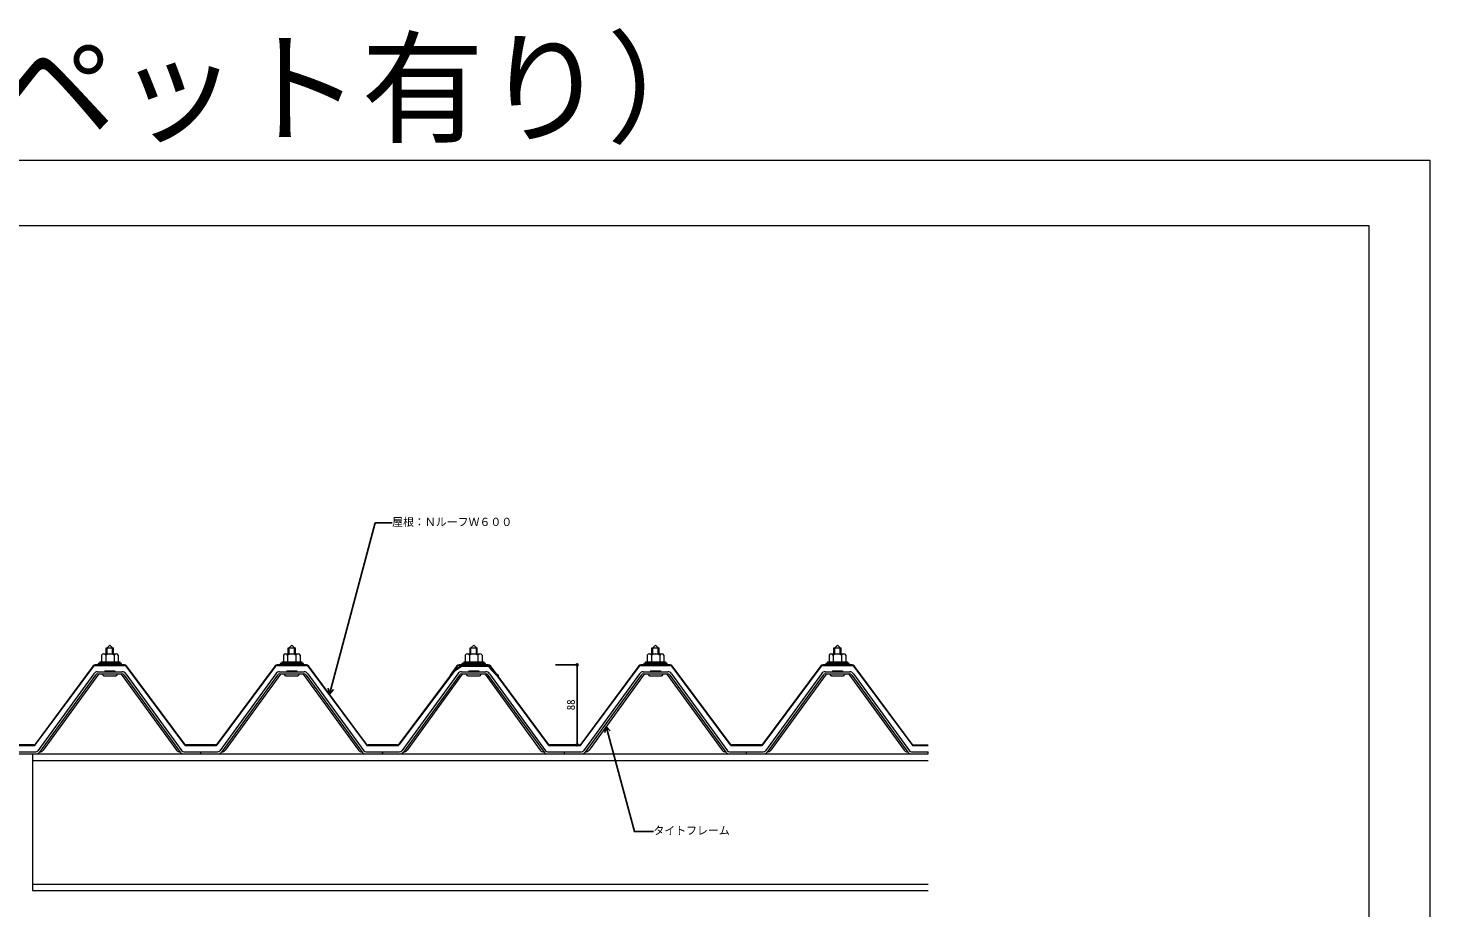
# Model space of a CAD drawing. Units: millimetres, scale not verified. Extents: x -1262 to 3778, y -891 to 1036.
# Drawn here: x 2237 to 3778, y 69 to 1036 of the extents above; entities that cross this region are included whole.
import ezdxf
from ezdxf.enums import TextEntityAlignment as Align

# ---------------------------------------------------------------- set-up
doc = ezdxf.new("R2010")
doc.units = ezdxf.units.MM
doc.header["$LTSCALE"] = 3
for name, color, linetype, lineweight in [('0-0_補助1', 4, 'Continuous', 5), ('0-4_寸法線1', 5, 'Continuous', 25), ('0-6_名称1', 5, 'Continuous', 25), ('0-B_屋根1', 6, 'Continuous', 20), ('0-C_屋根2', 3, 'Continuous', 9), ('2-8_ビス2', 7, 'Continuous', 5), ('2-A_タイトフレーム', 3, 'Continuous', 9), ('4-2_H鋼1', 2, 'Continuous', 18), ('5-B_枠2', 4, 'Continuous', 5)]:
    doc.layers.add(name, color=color, linetype=linetype, lineweight=lineweight)
doc.layers.add('D-C_補助線1', color=4, linetype='Continuous')
doc.styles.add('ＭＳ ゴシック', font='')
doc.styles.get('ＭＳ ゴシック').set_extended_font_data('MS Gothic')

msp = doc.modelspace()

# ---------------------------------------------------------------- linework, layer by layer
at = {"layer": '0-0_補助1'}
msp.add_lwpolyline([(3711.647, -819), (3711.647, 819), (1325.353, 819), (1325.353, -819)], dxfattribs=at)
at = {"layer": '0-4_寸法線1'}
for p, q in [((2816.913, 336.23), (2840.913, 336.23)), ((2840.913, 248.23), (2840.913, 336.23)), ((2816.913, 248.23), (2840.913, 248.23))]:
    msp.add_line(p, q, dxfattribs=at)
for centre in [(2840.913, 336.23), (2840.913, 248.23)]:
    msp.add_circle(centre, 1.05, dxfattribs=at)
at = {"layer": '0-6_名称1'}
for p, q in [((2568.433, 304.035), (2567.088, 310.607)), ((2568.433, 304.035), (2572.883, 309.054)), ((2872.703, 268.553), (2871.358, 261.981)), ((2872.703, 268.553), (2877.154, 263.534))]:
    msp.add_line(p, q, dxfattribs=at)
for points in [[(2568.433, 304.035), (2618.853, 492.206), (2637.364, 492.206)], [(2872.703, 268.553), (2903.668, 152.989), (2924.623, 152.989)]]:
    msp.add_lwpolyline(points, dxfattribs=at)
at = {"layer": '0-B_屋根1'}
for p, q in [((2701.765, 324.474), (2709.308, 334.623)), ((2743.098, 336.23), (2710.913, 336.23)), ((2710.913, 335.43), (2743.098, 335.43)), ((2744.703, 334.623), (2808.666, 248.56)), ((2809.308, 249.037), (2745.345, 335.1)), ((2908.666, 335.1), (2844.703, 249.037)), ((2845.345, 248.56), (2909.308, 334.623)), ((2943.098, 336.23), (2910.913, 336.23)), ((2910.913, 335.43), (2943.098, 335.43)), ((2944.703, 334.623), (3008.666, 248.56)), ((3009.308, 249.037), (2945.345, 335.1)), ((3108.666, 335.1), (3044.703, 249.037)), ((3045.345, 248.56), (3109.308, 334.623)), ((3143.098, 336.23), (3110.913, 336.23)), ((3110.913, 335.43), (3143.098, 335.43)), ((3144.703, 334.623), (3208.666, 248.56)), ((3209.308, 249.037), (3145.345, 335.1)), ((2843.098, 248.23), (2810.913, 248.23)), ((2810.913, 247.43), (2843.098, 247.43)), ((3043.098, 248.23), (3010.913, 248.23)), ((3043.098, 248.23), (3010.913, 248.23)), ((3010.913, 247.43), (3042.998, 247.43)), ((3010.913, 247.43), (3043.098, 247.43)), ((3210.913, 248.23), (3226.823, 248.23)), ((3210.913, 247.43), (3226.823, 247.43))]:
    msp.add_line(p, q, dxfattribs=at)
msp.add_lwpolyline([(2708.666, 335.1), (2701.151, 324.989), (2701.765, 324.474)], dxfattribs=at)
for centre, radius, start, end in [((2710.913, 333.43), 2.8, 89.99991, 143.38014), ((2710.913, 333.43), 2, 90.00019, 143.38061), ((2743.098, 333.43), 2.8, 36.61986, 90.00009), ((2743.098, 333.43), 2, 36.61939, 89.99981), ((2910.913, 333.43), 2.8, 89.99991, 143.38014), ((2910.913, 333.43), 2, 90.00019, 143.38061), ((2943.098, 333.43), 2.8, 36.61986, 90.00009), ((2943.098, 333.43), 2, 36.61939, 89.99981), ((3110.913, 333.43), 2.8, 89.99991, 143.38014), ((3110.913, 333.43), 2, 90.00019, 143.38061), ((3143.098, 333.43), 2.8, 36.61986, 90.00009), ((3143.098, 333.43), 2, 36.61939, 89.99981), ((2810.913, 250.23), 2.8, 216.62064, 270.00055), ((2810.913, 250.23), 2, 216.61939, 269.99981), ((2843.098, 250.23), 2, 270.00019, 323.38061), ((2843.098, 250.23), 2.8, 269.99945, 323.37936), ((3010.913, 250.23), 2.8, 216.62064, 270.00024), ((3010.913, 250.23), 2, 216.61939, 269.99981), ((3043.098, 250.23), 2, 270.00019, 323.38061), ((3043.098, 250.23), 2.8, 269.99945, 323.37936), ((3210.913, 250.23), 2.8, 216.62064, 270.00024), ((3210.913, 250.23), 2, 216.61939, 269.99981)]:
    msp.add_arc(centre, radius, start, end, dxfattribs=at)
at = {"layer": '0-C_屋根2'}
for p, q in [((2308.666, 335.1), (2244.703, 249.037)), ((2245.345, 248.56), (2309.308, 334.623)), ((2343.098, 336.23), (2310.913, 336.23)), ((2310.913, 335.43), (2343.098, 335.43)), ((2344.703, 334.623), (2408.666, 248.56)), ((2409.308, 249.037), (2345.345, 335.1)), ((2508.666, 335.1), (2444.703, 249.037)), ((2445.345, 248.56), (2509.308, 334.623)), ((2543.098, 336.23), (2510.913, 336.23)), ((2510.913, 335.43), (2543.098, 335.43)), ((2544.703, 334.623), (2608.666, 248.56)), ((2609.308, 249.037), (2545.345, 335.1)), ((2704.991, 329.155), (2644.706, 249.04)), ((2705.565, 328.721), (2645.245, 248.56)), ((2712.711, 334.723), (2705.614, 329.754)), ((2713.124, 334.134), (2706.027, 329.164)), ((2742.434, 335.23), (2714.317, 335.23)), ((2742.378, 334.51), (2714.317, 334.51)), ((2753.961, 324.044), (2754.541, 324.623)), ((2243.098, 248.23), (2210.913, 248.23)), ((2210.913, 247.43), (2243.098, 247.43)), ((2443.098, 248.23), (2410.913, 248.23)), ((2443.098, 248.23), (2410.913, 248.23)), ((2410.913, 247.43), (2442.998, 247.43)), ((2410.913, 247.43), (2443.098, 247.43)), ((2643.098, 248.23), (2610.913, 248.23)), ((2610.913, 247.43), (2642.998, 247.43))]:
    msp.add_line(p, q, dxfattribs=at)
for centre, radius, start, end in [((2310.913, 333.43), 2.8, 89.99991, 143.38014), ((2310.913, 333.43), 2, 90.00019, 143.38061), ((2343.098, 333.43), 2.8, 36.61986, 90.00009), ((2343.098, 333.43), 2, 36.61939, 89.99981), ((2510.913, 333.43), 2.8, 89.99991, 143.38014), ((2510.913, 333.43), 2, 90.00019, 143.38061), ((2543.098, 333.43), 2.8, 36.61986, 90.00009), ((2543.098, 333.43), 2, 36.61939, 89.99981), ((2707.22, 327.46), 2.8, 125.00023, 142.74486), ((2707.22, 327.46), 2.08, 124.99948, 142.69893), ((2714.317, 332.43), 2.8, 90.00003, 125.00014), ((2714.281, 332.519), 2, 89.99985, 124.99992), ((2742.376, 332.51), 2, 34.45147, 89.9427), ((2742.432, 332.43), 2.8, 34.75226, 89.95164), ((2772.832, 353.521), 35, 214.61022, 237.37362), ((2772.832, 353.521), 34.2, 214.75229, 237.66784), ((2243.098, 250.23), 2, 270.00019, 323.38061), ((2243.098, 250.23), 2.8, 269.99945, 323.37936), ((2410.913, 250.23), 2.8, 216.62064, 270.00024), ((2410.913, 250.23), 2, 216.61939, 269.99981), ((2443.098, 250.23), 2, 270.00019, 323.38061), ((2443.098, 250.23), 2.8, 269.99945, 323.37936), ((2610.913, 250.23), 2.8, 216.62064, 270.00024), ((2610.913, 250.23), 2, 216.61939, 269.99981), ((2642.998, 250.23), 2.8, 270, 323.37936), ((2643.098, 250.23), 2, 270.00063, 323.38061)]:
    msp.add_arc(centre, radius, start, end, dxfattribs=at)
at = {"layer": '2-8_ビス2'}
for p, q in [((2323.006, 354.79), (2331.006, 354.79)), ((2323.006, 348.43), (2323.006, 354.79)), ((2327.006, 357.79), (2324.006, 354.79)), ((2324.006, 348.43), (2324.006, 354.79)), ((2327.006, 357.79), (2330.006, 354.79)), ((2330.006, 348.43), (2330.006, 354.79)), ((2331.006, 348.43), (2331.006, 354.79)), ((2523.006, 354.79), (2531.006, 354.79)), ((2523.006, 348.43), (2523.006, 354.79)), ((2527.006, 357.79), (2524.006, 354.79)), ((2524.006, 348.43), (2524.006, 354.79)), ((2527.006, 357.79), (2530.006, 354.79)), ((2530.006, 348.43), (2530.006, 354.79)), ((2531.006, 348.43), (2531.006, 354.79)), ((2723.006, 354.79), (2731.006, 354.79)), ((2723.006, 348.43), (2723.006, 354.79)), ((2727.006, 357.79), (2724.006, 354.79)), ((2724.006, 348.43), (2724.006, 354.79)), ((2727.006, 357.79), (2730.006, 354.79)), ((2730.006, 348.43), (2730.006, 354.79)), ((2731.006, 348.43), (2731.006, 354.79)), ((2923.006, 354.79), (2931.006, 354.79)), ((2923.006, 348.43), (2923.006, 354.79)), ((2927.006, 357.79), (2924.006, 354.79)), ((2924.006, 348.43), (2924.006, 354.79)), ((2927.006, 357.79), (2930.006, 354.79)), ((2930.006, 348.43), (2930.006, 354.79)), ((2931.006, 348.43), (2931.006, 354.79)), ((3123.006, 354.79), (3131.006, 354.79)), ((3123.006, 348.43), (3123.006, 354.79)), ((3127.006, 357.79), (3124.006, 354.79)), ((3124.006, 348.43), (3124.006, 354.79)), ((3127.006, 357.79), (3130.006, 354.79)), ((3130.006, 348.43), (3130.006, 354.79)), ((3131.006, 348.43), (3131.006, 354.79)), ((2316.006, 339.43), (2338.006, 339.43)), ((2317.768, 346.93), (2317.768, 339.43)), ((2320.078, 348.43), (2333.934, 348.43)), ((2322.387, 346.93), (2322.387, 339.43)), ((2331.624, 346.93), (2331.624, 339.43)), ((2336.244, 346.93), (2336.244, 339.43)), ((2338.006, 339.43), (2338.006, 337.83)), ((2516.006, 339.43), (2538.006, 339.43)), ((2517.768, 346.93), (2517.768, 339.43)), ((2520.078, 348.43), (2533.934, 348.43)), ((2522.387, 346.93), (2522.387, 339.43)), ((2531.624, 346.93), (2531.624, 339.43)), ((2536.244, 346.93), (2536.244, 339.43)), ((2538.006, 339.43), (2538.006, 337.83)), ((2716.006, 339.43), (2738.006, 339.43)), ((2717.768, 346.93), (2717.768, 339.43)), ((2720.078, 348.43), (2733.934, 348.43)), ((2722.387, 346.93), (2722.387, 339.43)), ((2731.624, 346.93), (2731.624, 339.43)), ((2736.244, 346.93), (2736.244, 339.43)), ((2738.006, 339.43), (2738.006, 337.83)), ((2916.006, 339.43), (2938.006, 339.43)), ((2917.768, 346.93), (2917.768, 339.43)), ((2920.078, 348.43), (2933.934, 348.43)), ((2922.387, 346.93), (2922.387, 339.43)), ((2931.624, 346.93), (2931.624, 339.43)), ((2936.244, 346.93), (2936.244, 339.43)), ((2938.006, 339.43), (2938.006, 337.83)), ((3116.006, 339.43), (3138.006, 339.43)), ((3117.768, 346.93), (3117.768, 339.43)), ((3120.078, 348.43), (3133.934, 348.43)), ((3122.387, 346.93), (3122.387, 339.43)), ((3131.624, 346.93), (3131.624, 339.43)), ((3136.244, 346.93), (3136.244, 339.43)), ((3138.006, 339.43), (3138.006, 337.83)), ((2316.006, 337.83), (2338.006, 337.83)), ((2319.006, 326.23), (2319.006, 325.73)), ((2320.506, 324.23), (2333.506, 324.23)), ((2321.506, 329.53), (2321.506, 328.53)), ((2321.506, 329.53), (2332.506, 329.53)), ((2332.506, 329.53), (2332.506, 328.53)), ((2335.006, 326.23), (2335.006, 325.73)), ((2516.006, 337.83), (2538.006, 337.83)), ((2519.006, 326.23), (2519.006, 325.73)), ((2520.506, 324.23), (2533.506, 324.23)), ((2521.506, 329.53), (2521.506, 328.53)), ((2521.506, 329.53), (2532.506, 329.53)), ((2532.506, 329.53), (2532.506, 328.53)), ((2535.006, 326.23), (2535.006, 325.73)), ((2716.006, 337.83), (2738.006, 337.83)), ((2719.006, 326.23), (2719.006, 325.73)), ((2720.506, 324.23), (2733.506, 324.23)), ((2721.506, 329.53), (2721.506, 328.53)), ((2721.506, 329.53), (2732.506, 329.53)), ((2732.506, 329.53), (2732.506, 328.53)), ((2735.006, 326.23), (2735.006, 325.73)), ((2916.006, 337.83), (2938.006, 337.83)), ((2919.006, 326.23), (2919.006, 325.73)), ((2920.506, 324.23), (2933.506, 324.23)), ((2921.506, 329.53), (2921.506, 328.53)), ((2921.506, 329.53), (2932.506, 329.53)), ((2932.506, 329.53), (2932.506, 328.53)), ((2935.006, 326.23), (2935.006, 325.73)), ((3116.006, 337.83), (3138.006, 337.83)), ((3119.006, 326.23), (3119.006, 325.73)), ((3120.506, 324.23), (3133.506, 324.23)), ((3121.506, 329.53), (3121.506, 328.53)), ((3121.506, 329.53), (3132.506, 329.53)), ((3132.506, 329.53), (3132.506, 328.53)), ((3135.006, 326.23), (3135.006, 325.73))]:
    msp.add_line(p, q, dxfattribs=at)
for points in [[(2316.006, 339.43), (2316.006, 337.83), (2338.006, 337.83)], [(2516.006, 339.43), (2516.006, 337.83), (2538.006, 337.83)], [(2716.006, 339.43), (2716.006, 337.83), (2738.006, 337.83)], [(2916.006, 339.43), (2916.006, 337.83), (2938.006, 337.83)], [(3116.006, 339.43), (3116.006, 337.83), (3138.006, 337.83)]]:
    msp.add_lwpolyline(points, dxfattribs=at)
for points in [[(2314.129, 337.83), (2314.129, 336.23), (2339.882, 336.23), (2339.882, 337.83)], [(2514.129, 337.83), (2514.129, 336.23), (2539.882, 336.23), (2539.882, 337.83)], [(2714.129, 337.83), (2714.129, 336.23), (2739.882, 336.23), (2739.882, 337.83)], [(2914.129, 337.83), (2914.129, 336.23), (2939.882, 336.23), (2939.882, 337.83)], [(3114.129, 337.83), (3114.129, 336.23), (3139.882, 336.23), (3139.882, 337.83)]]:
    msp.add_lwpolyline(points, close=True, dxfattribs=at)
for centre, radius, start, end in [((2320.078, 345.902), 2.528, 23.99102, 156.00898), ((2327.006, 340.569), 7.861, 54.01655, 125.98345), ((2333.934, 345.902), 2.528, 23.99102, 156.00898), ((2520.078, 345.902), 2.528, 23.99102, 156.00898), ((2527.006, 340.569), 7.861, 54.01655, 125.98345), ((2533.934, 345.902), 2.528, 23.99102, 156.00898), ((2720.078, 345.902), 2.528, 23.99102, 156.00898), ((2727.006, 340.569), 7.861, 54.01655, 125.98345), ((2733.934, 345.902), 2.528, 23.99102, 156.00898), ((2920.078, 345.902), 2.528, 23.99102, 156.00898), ((2927.006, 340.569), 7.861, 54.01655, 125.98345), ((2933.934, 345.902), 2.528, 23.99102, 156.00898), ((3120.078, 345.902), 2.528, 23.99102, 156.00898), ((3127.006, 340.569), 7.861, 54.01655, 125.98345), ((3133.934, 345.902), 2.528, 23.99102, 156.00898), ((2320.506, 325.73), 1.5, 179.99996, 270.00004), ((2333.506, 325.73), 1.5, 269.99992, 0), ((2520.506, 325.73), 1.5, 179.99996, 270.00004), ((2533.506, 325.73), 1.5, 269.99992, 0), ((2720.506, 325.73), 1.5, 179.99996, 270.00004), ((2733.506, 325.73), 1.5, 269.99992, 0), ((2920.506, 325.73), 1.5, 179.99996, 270.00004), ((2933.506, 325.73), 1.5, 269.99992, 0), ((3120.506, 325.73), 1.5, 179.99996, 270.00004), ((3133.506, 325.73), 1.5, 269.99992, 0)]:
    msp.add_arc(centre, radius, start, end, dxfattribs=at)
at = {"layer": '2-A_タイトフレーム'}
for p, q in [((2309.508, 326.471), (2247.904, 241.765)), ((2311.278, 324.994), (2249.674, 240.289)), ((2314.483, 326.001), (2253.82, 242.589)), ((2313.552, 328.53), (2340.46, 328.53)), ((2313.704, 326.23), (2340.307, 326.23)), ((2339.528, 326.001), (2400.191, 242.589)), ((2342.733, 324.994), (2404.337, 240.289)), ((2344.503, 326.471), (2406.107, 241.765)), ((2509.508, 326.471), (2447.904, 241.765)), ((2511.278, 324.994), (2449.674, 240.289)), ((2514.483, 326.001), (2453.82, 242.589)), ((2513.552, 328.53), (2540.46, 328.53)), ((2513.704, 326.23), (2540.307, 326.23)), ((2539.528, 326.001), (2600.191, 242.589)), ((2542.733, 324.994), (2604.337, 240.289)), ((2544.503, 326.471), (2606.107, 241.765)), ((2709.508, 326.471), (2647.904, 241.765)), ((2711.278, 324.994), (2649.674, 240.289)), ((2714.483, 326.001), (2653.82, 242.589)), ((2713.552, 328.53), (2740.46, 328.53)), ((2713.704, 326.23), (2740.307, 326.23)), ((2739.528, 326.001), (2800.191, 242.589)), ((2742.733, 324.994), (2804.337, 240.289)), ((2744.503, 326.471), (2806.107, 241.765)), ((2909.508, 326.471), (2847.904, 241.765)), ((2911.278, 324.994), (2849.674, 240.289)), ((2914.483, 326.001), (2853.82, 242.589)), ((2913.552, 328.53), (2940.46, 328.53)), ((2913.704, 326.23), (2940.307, 326.23)), ((2939.528, 326.001), (3000.191, 242.589)), ((2942.733, 324.994), (3004.337, 240.289)), ((2944.503, 326.471), (3006.107, 241.765)), ((3109.508, 326.471), (3047.904, 241.765)), ((3111.278, 324.994), (3049.674, 240.289)), ((3114.483, 326.001), (3053.82, 242.589)), ((3113.552, 328.53), (3140.46, 328.53)), ((3113.704, 326.23), (3140.307, 326.23)), ((3139.528, 326.001), (3200.191, 242.589)), ((3142.733, 324.994), (3204.337, 240.289)), ((3144.503, 326.471), (3206.107, 241.765)), ((2227.005, 240.53), (2245.478, 240.53)), ((2227.005, 238.23), (2245.631, 238.23)), ((2408.197, 238.23), (2426.822, 238.23)), ((2408.197, 238.23), (2426.822, 238.23)), ((2408.35, 240.53), (2426.822, 240.53)), ((2408.35, 240.53), (2426.822, 240.53)), ((2426.823, 238.23), (2426.823, 240.53)), ((2426.823, 238.23), (2426.823, 240.53)), ((2427.005, 240.53), (2445.478, 240.53)), ((2427.005, 238.23), (2427.005, 240.53)), ((2427.005, 238.23), (2445.631, 238.23)), ((2608.197, 238.23), (2626.822, 238.23)), ((2608.197, 238.23), (2626.822, 238.23)), ((2608.35, 240.53), (2626.822, 240.53)), ((2608.35, 240.53), (2626.822, 240.53)), ((2626.823, 238.23), (2626.823, 240.53)), ((2626.823, 238.23), (2626.823, 240.53)), ((2627.005, 240.53), (2645.478, 240.53)), ((2627.005, 238.23), (2627.005, 240.53)), ((2627.005, 238.23), (2645.631, 238.23)), ((2808.197, 238.23), (2826.822, 238.23)), ((2808.197, 238.23), (2826.822, 238.23)), ((2808.35, 240.53), (2826.822, 240.53)), ((2808.35, 240.53), (2826.822, 240.53)), ((2826.823, 238.23), (2826.823, 240.53)), ((2826.823, 238.23), (2826.823, 240.53)), ((2827.005, 240.53), (2845.478, 240.53)), ((2827.005, 238.23), (2827.005, 240.53)), ((2827.005, 238.23), (2845.631, 238.23)), ((3008.197, 238.23), (3026.822, 238.23)), ((3008.197, 238.23), (3026.822, 238.23)), ((3008.35, 240.53), (3026.822, 240.53)), ((3008.35, 240.53), (3026.822, 240.53)), ((3026.823, 238.23), (3026.823, 240.53)), ((3026.823, 238.23), (3026.823, 240.53)), ((3027.005, 240.53), (3045.478, 240.53)), ((3027.005, 238.23), (3027.005, 240.53)), ((3027.005, 238.23), (3045.631, 238.23)), ((3208.197, 238.23), (3226.822, 238.23)), ((3208.197, 238.23), (3226.822, 238.23)), ((3208.35, 240.53), (3226.822, 240.53)), ((3208.35, 240.53), (3226.822, 240.53)), ((3226.823, 238.23), (3226.823, 240.53)), ((3226.823, 238.23), (3226.823, 240.53))]:
    msp.add_line(p, q, dxfattribs=at)
for centre, radius, start, end in [((2313.552, 323.53), 5, 89.99996, 143.97249), ((2313.704, 323.23), 3, 90.00018, 143.97272), ((2340.307, 323.23), 3, 36.02738, 89.99991), ((2340.46, 323.53), 5, 36.02739, 89.99992), ((2513.552, 323.53), 5, 89.99996, 143.97249), ((2513.704, 323.23), 3, 90.00018, 143.97272), ((2540.307, 323.23), 3, 36.02738, 89.99991), ((2540.46, 323.53), 5, 36.02739, 89.99992), ((2713.552, 323.53), 5, 89.99996, 143.97249), ((2713.704, 323.23), 3, 90.00018, 143.97272), ((2740.307, 323.23), 3, 36.02738, 89.99991), ((2740.46, 323.53), 5, 36.02739, 89.99992), ((2913.552, 323.53), 5, 89.99996, 143.97249), ((2913.704, 323.23), 3, 90.00018, 143.97272), ((2940.307, 323.23), 3, 36.02738, 89.99991), ((2940.46, 323.53), 5, 36.02739, 89.99992), ((3113.552, 323.53), 5, 89.99996, 143.97249), ((3113.704, 323.23), 3, 90.00018, 143.97272), ((3140.307, 323.23), 3, 36.02738, 89.99991), ((3140.46, 323.53), 5, 36.02739, 89.99992), ((2245.478, 243.53), 3, 270.00041, 323.97294), ((2245.631, 243.23), 5, 269.99947, 323.972), ((2249.776, 245.53), 5, 270.00004, 323.97257), ((2404.235, 245.53), 5, 216.02743, 269.99996), ((2408.381, 243.23), 5, 216.028, 270.00053), ((2408.533, 243.53), 3, 216.02706, 269.99959), ((2445.478, 243.53), 3, 270.00041, 323.97294), ((2445.631, 243.23), 5, 269.99947, 323.972), ((2449.776, 245.53), 5, 270.00004, 323.97257), ((2604.235, 245.53), 5, 216.02743, 269.99996), ((2608.381, 243.23), 5, 216.028, 270.00053), ((2608.533, 243.53), 3, 216.02706, 269.99959), ((2645.478, 243.53), 3, 270.00041, 323.97294), ((2645.631, 243.23), 5, 269.99947, 323.972), ((2649.776, 245.53), 5, 270.00004, 323.97257), ((2804.235, 245.53), 5, 216.02743, 269.99996), ((2808.381, 243.23), 5, 216.028, 270.00053), ((2808.533, 243.53), 3, 216.02706, 269.99959), ((2845.478, 243.53), 3, 270.00041, 323.97294), ((2845.631, 243.23), 5, 269.99947, 323.972), ((2849.776, 245.53), 5, 270.00004, 323.97257), ((3004.235, 245.53), 5, 216.02743, 269.99996), ((3008.381, 243.23), 5, 216.028, 270.00053), ((3008.533, 243.53), 3, 216.02706, 269.99959), ((3045.478, 243.53), 3, 270.00041, 323.97294), ((3045.631, 243.23), 5, 269.99947, 323.972), ((3049.776, 245.53), 5, 270.00004, 323.97257), ((3204.235, 245.53), 5, 216.02743, 269.99996), ((3208.381, 243.23), 5, 216.028, 270.00053), ((3208.533, 243.53), 3, 216.02706, 269.99959)]:
    msp.add_arc(centre, radius, start, end, dxfattribs=at)
at = {"layer": '4-2_H鋼1'}
for p, q in [((2242.005, 238.23), (2242.005, 88.23)), ((2242.005, 238.23), (3226.823, 238.23)), ((2242.005, 231.23), (3226.823, 231.23)), ((2242.005, 95.23), (3226.823, 95.23)), ((2242.005, 88.23), (3226.823, 88.23))]:
    msp.add_line(p, q, dxfattribs=at)
at = {"layer": '5-B_枠2'}
msp.add_lwpolyline([(1258.5, 891), (3778.5, 891), (3778.5, -891), (1258.5, -891)], close=True, dxfattribs=at)

# ---------------------------------------------------------------- texts
at = {"layer": '0-4_寸法線1', "style": 'ＭＳ ゴシック'}
msp.add_text('88', height=8.798, rotation=90, dxfattribs=at).set_placement((2840.913, 286.23), align=Align.BOTTOM_LEFT)
at = {"layer": '0-6_名称1', "style": 'ＭＳ ゴシック'}
for s, p in [('屋根：ＮルーフＷ６００', (2637.364, 486.206)), ('タイトフレーム', (2924.623, 146.989))]:
    msp.add_text(s, height=8.798, dxfattribs=at).set_placement(p, align=Align.BOTTOM_LEFT)
at = {"layer": 'D-C_補助線1', "style": 'ＭＳ ゴシック'}
msp.add_text('ケラバ部（パラペット有り）', height=98.97, dxfattribs=at).set_placement((1253.46, 891), align=Align.BOTTOM_LEFT)

doc.saveas('drawing.dxf')
